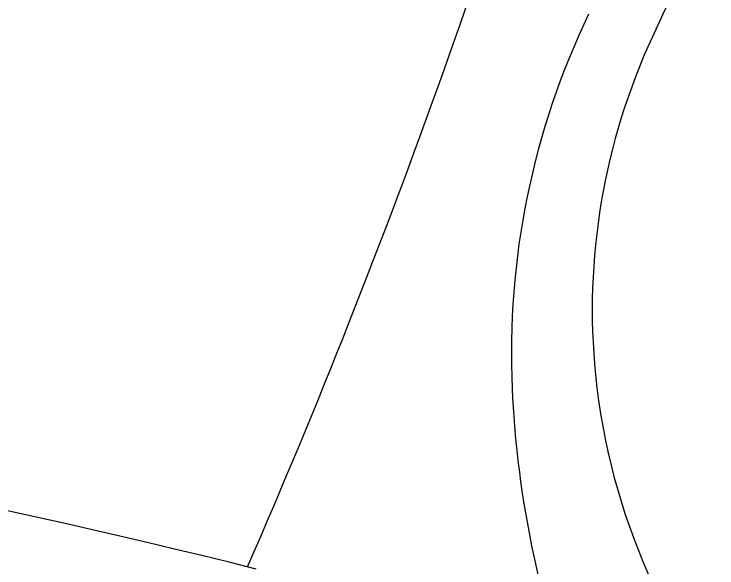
# Model space of a CAD drawing. Extents: x 1077 to 1145, y 510 to 635.
# Drawn here: x 1102.246 to 1105.656, y 559.093 to 561.779 of the extents above; entities that cross this region are included whole.
import ezdxf

# ---------------------------------------------------------------- set-up
doc = ezdxf.new("R2010")
doc.units = 0
doc.header["$MEASUREMENT"] = 0
doc.layers.add('1', color=4, linetype='Continuous')

# ---------------------------------------------------------------- blocks, each defined once
blk = doc.blocks.new('2011TX')
at = {"layer": '1', "linetype": 'Continuous'}
blk.add_arc((11.4826, -11.4821), 56.9924, 278.00767, 351.99168, dxfattribs=at)
at = {"layer": '1', "color": 2, "linetype": 'Continuous'}
for centre, radius, start, end in [((-7.5618, -16.3475), 37.0426, 340.37505, 353.3503), ((52.327, -39.7255), 26.4319, 138.37816, 155.1216), ((31.2044, -29.9304), 3.1486, 155.1216, 185.7438), ((-7.8751, -16.2358), 37.3752, 336.43726, 340.37505), ((31.207, -29.9301), 3.1512, 185.7438, 222.0762)]:
    blk.add_arc(centre, radius, start, end, dxfattribs=at)
at = {"layer": '1', "color": 3, "linetype": 'Continuous'}
for centre, radius, start, end in [((11.4826, -11.4821), 56.4617, 281.14235, 348.857), ((31.4612, -30.1413), 3.7978, 154.3231, 182.5863), ((15.6458, -74.5467), 44.6796, 76.0376, 98.31623), ((32.6033, -30.0897), 4.941, 182.5863, 199.357)]:
    blk.add_arc(centre, radius, start, end, dxfattribs=at)

msp = doc.modelspace()

# ---------------------------------------------------------------- block references
at = {"layer": '1'}
msp.add_blockref('2011TX', (1076.995, 590.2751), dxfattribs=at)

doc.saveas('drawing.dxf')
